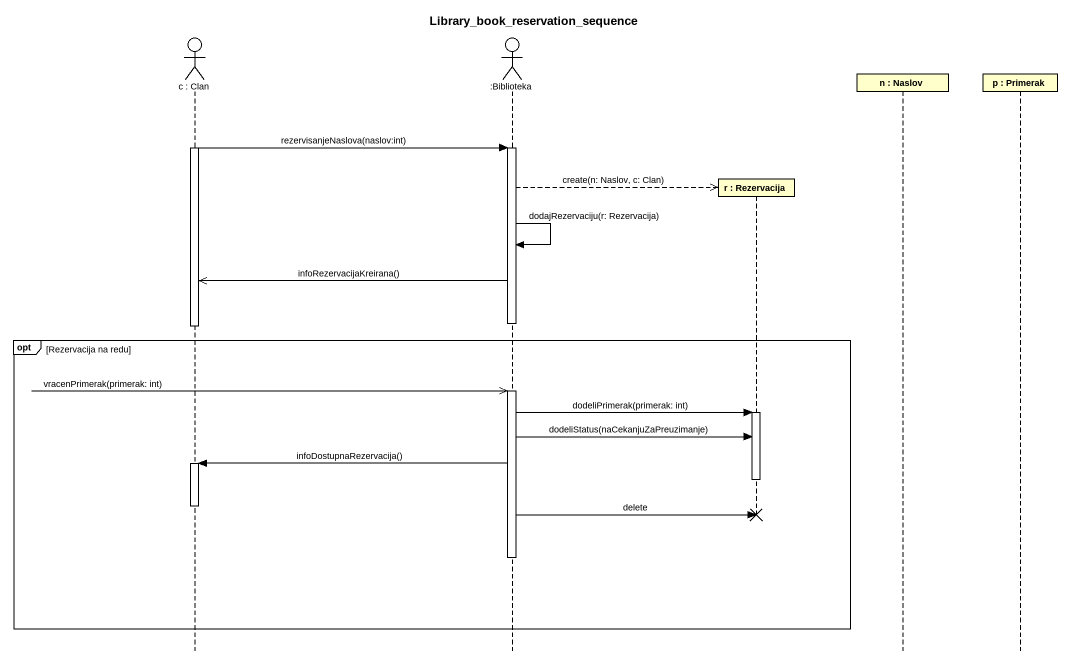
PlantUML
@startuml
title Library_book_reservation_sequence
hide footbox
actor "c : Clan" as c
actor ":Biblioteka" as Biblioteka
participant "r : Rezervacija" as r
participant "n : Naslov" as n
participant "p : Primerak" as p

activate c
c -> Biblioteka : rezervisanjeNaslova(naslov:int)
activate Biblioteka
Biblioteka -->> r ** : create(n: Naslov, c: Clan)
Biblioteka -> Biblioteka : dodajRezervaciju(r: Rezervacija)
Biblioteka ->> c : infoRezervacijaKreirana()
deactivate Biblioteka
deactivate c
opt Rezervacija na redu
  Biblioteka ->> Biblioteka : vracenPrimerak(primerak: int)
  activate Biblioteka
  Biblioteka -> r : dodeliPrimerak(primerak: int)
  activate r
  Biblioteka -> r : dodeliStatus(naCekanjuZaPreuzimanje)
  Biblioteka -> c : infoDostupnaRezervacija()
  activate c
  deactivate r
  deactivate c
  Biblioteka -> r !! : delete
  deactivate Biblioteka
end
@enduml
